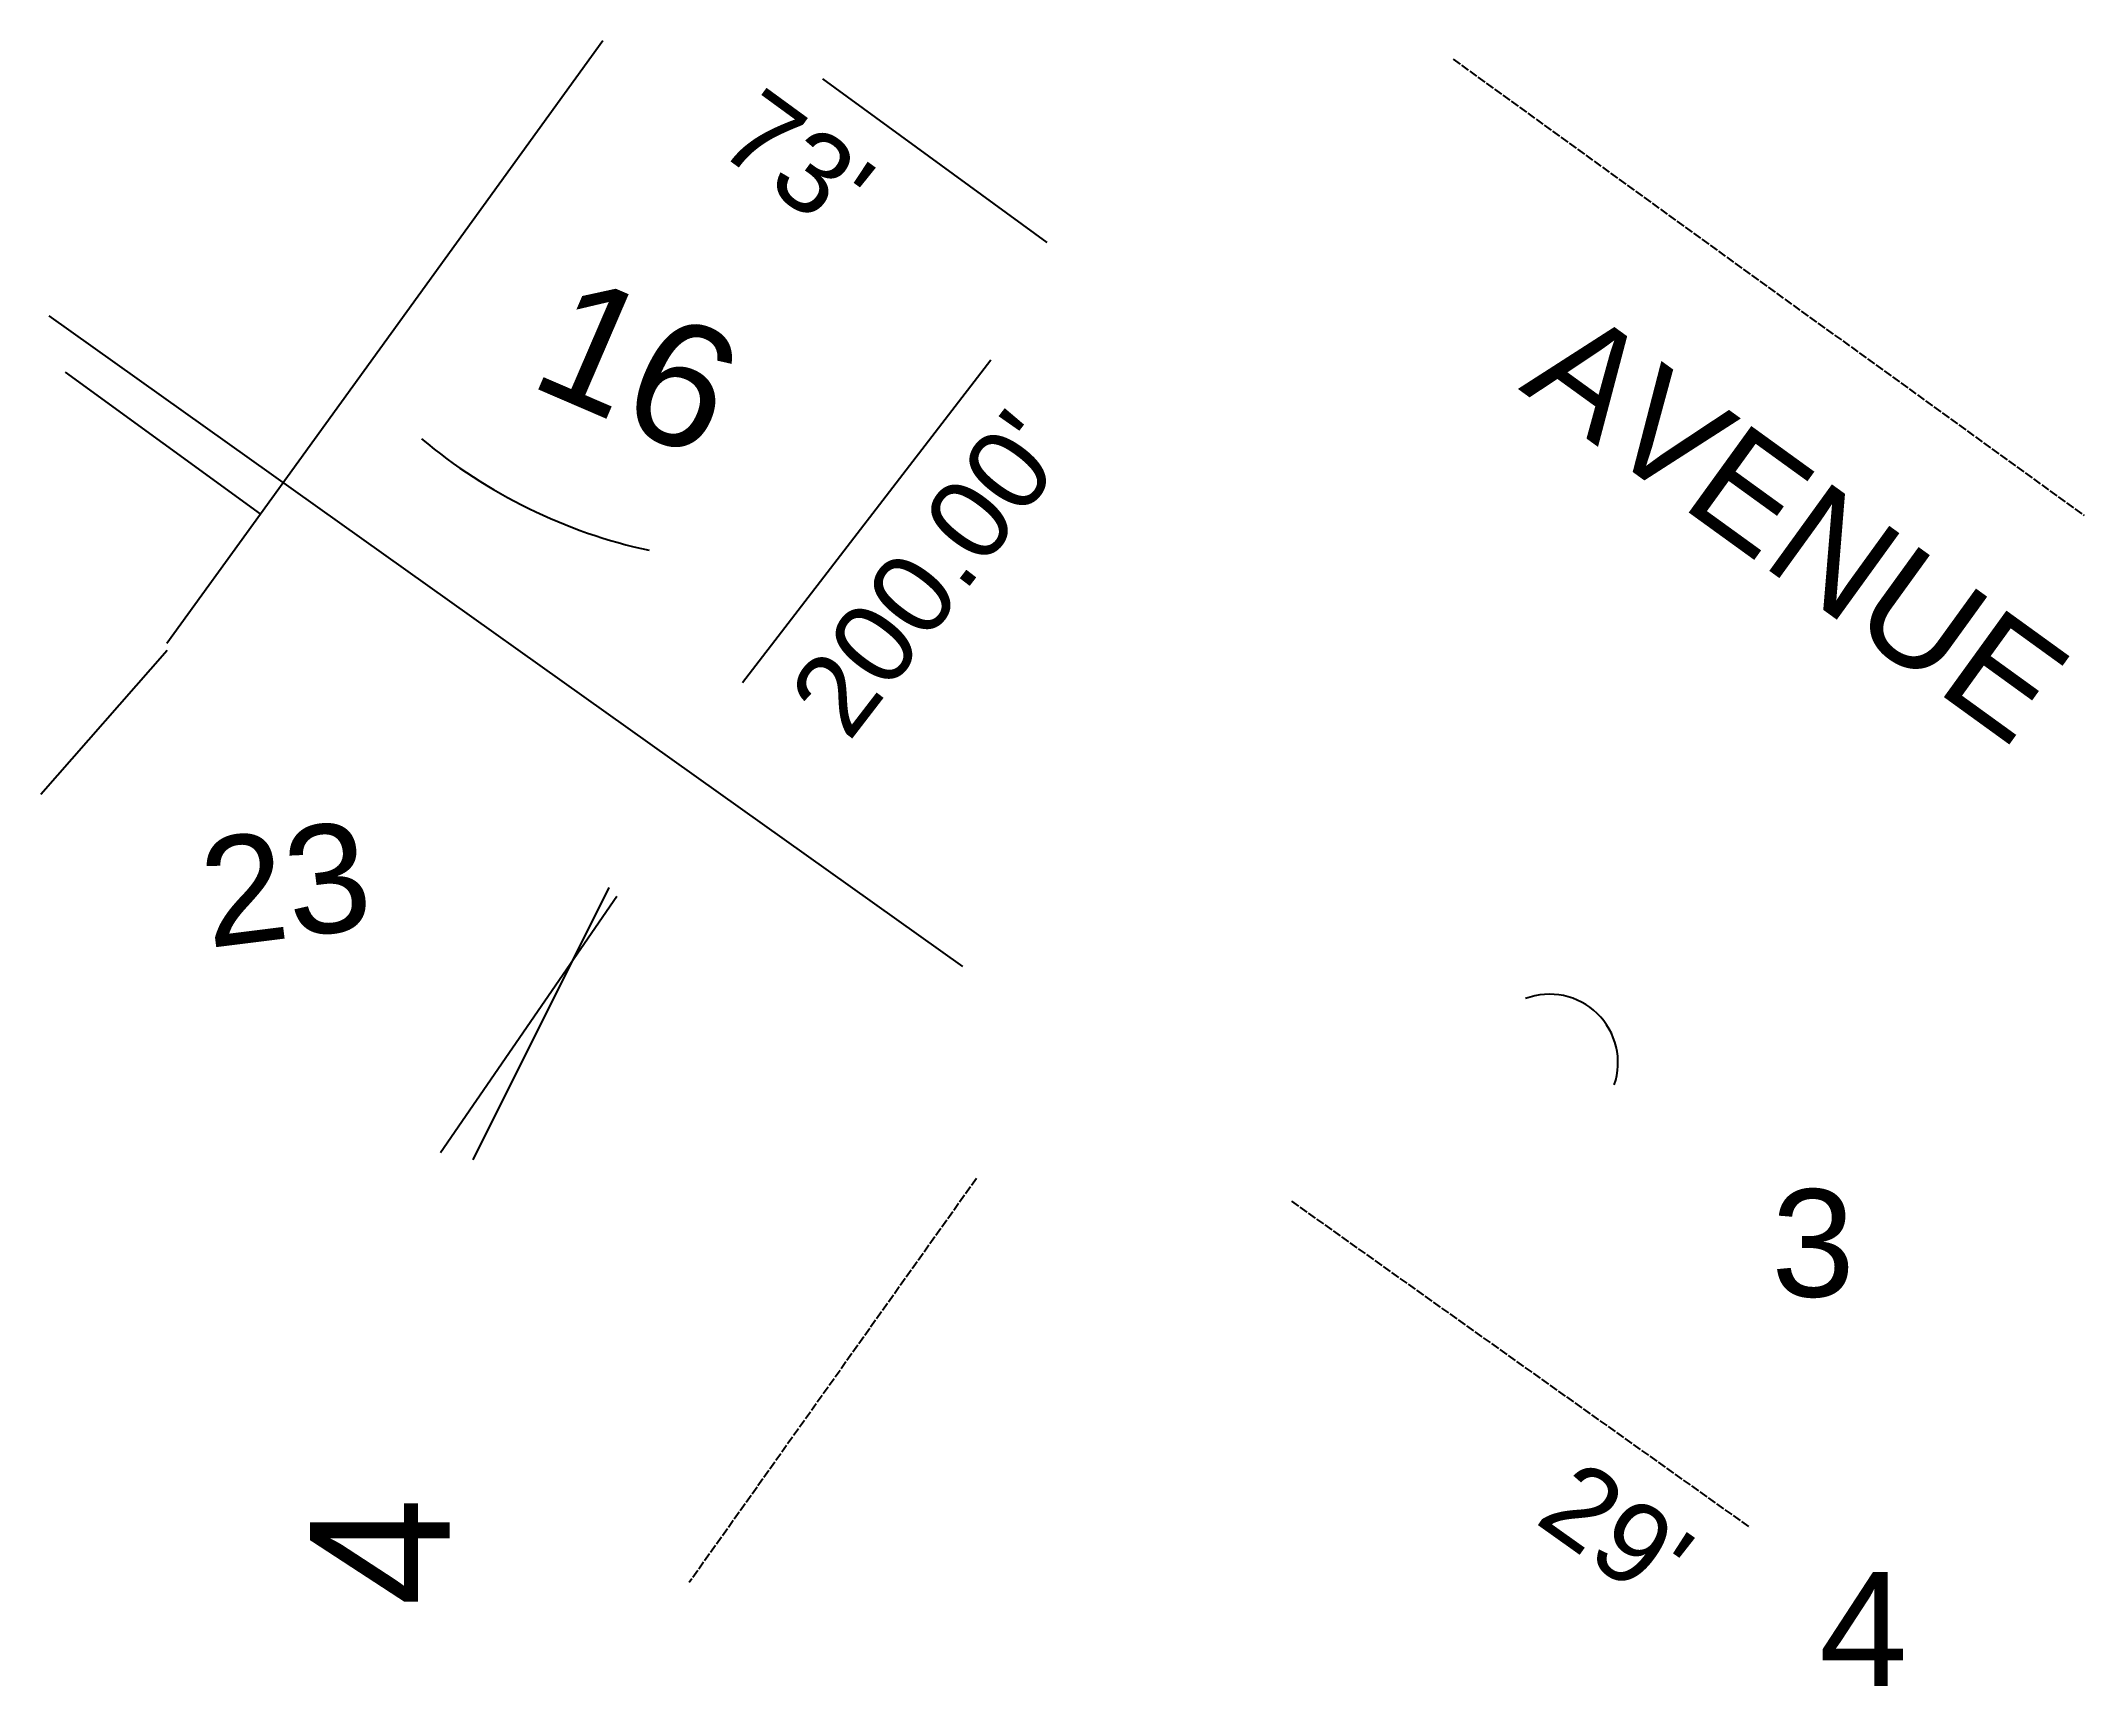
# Model space of a CAD drawing. Extents: x -1 to 303, y 16 to 261.
import ezdxf
from ezdxf.enums import TextEntityAlignment as Align

# ---------------------------------------------------------------- set-up
doc = ezdxf.new("R2010")
doc.units = 0
doc.header["$MEASUREMENT"] = 0
doc.linetypes.add('DASHED', pattern=[1.524, 1.27, -0.254])
for name, color, linetype in [('PLAT-CURVE', 4, 'CONTINUOUS'), ('PLAT-LINE', 7, 'CONTINUOUS'), ('PLAT-LINE-DASH', 8, 'DASHED'), ('PLAT-TEXT-DIST', 2, 'CONTINUOUS'), ('PLAT-TEXT-LOTNO', 5, 'CONTINUOUS'), ('PLAT-TEXT-MISC', 9, 'CONTINUOUS')]:
    doc.layers.add(name, color=color, linetype=linetype)
doc.styles.add('PLAT', font='arial.ttf')

msp = doc.modelspace()

# ---------------------------------------------------------------- linework, layer by layer
at = {"layer": 'PLAT-CURVE'}
for centre, radius, start, end in [((105.75, 261.55), 78.65, -129.9674, -102.1863), ((145.19, 145.81), 17.18, 103.6804, 103.6804), ((223.25, 108.37), 10.19, -19.0572, 110.6069)]:
    msp.add_arc(centre, radius, start, end, dxfattribs=at)
at = {"layer": 'PLAT-LINE'}
for p, q in [((82.24, 260.55), (31.21, 190.06)), ((114.94, 254.91), (148.37, 230.51)), ((-0.3, 219.58), (135.79, 122.7)), ((2.13, 211.19), (31.21, 190.06)), ((140.01, 212.99), (103.04, 164.96)), ((31.21, 190.06), (17.27, 170.81)), ((17.3, 169.73), (-1.49, 148.31)), ((83.12, 134.44), (62.87, 93.91)), ((84.29, 133.12), (58.02, 94.92))]:
    msp.add_line(p, q, dxfattribs=at)
at = {"layer": 'PLAT-LINE-DASH'}
for p, q in [((208.88, 257.83), (302.88, 189.84)), ((137.87, 91.1), (95.08, 30.94)), ((184.79, 87.72), (253.09, 39.13))]:
    msp.add_line(p, q, dxfattribs=at)

# ---------------------------------------------------------------- texts
at = {"layer": 'PLAT-TEXT-DIST', "style": 'PLAT'}
for s, rotation, p in [("73'", 323.8717, (114.74, 247.62)), ("200.00'", 52.414, (125.97, 184.91)), ("29'", 324.5748, (236.69, 43.43))]:
    msp.add_text(s, height=12.014, rotation=rotation, dxfattribs=at).set_placement(p, align=Align.TOP_CENTER)
at = {"layer": 'PLAT-TEXT-LOTNO', "style": 'PLAT'}
for s, height, rotation, p in [('16', 18.35, 336.7013, (87.53, 212.2)), ('23', 16.134, 7.1342, (34.94, 134.99)), ('4', 20.8, 90, (49, 35.5))]:
    msp.add_text(s, height=height, rotation=rotation, dxfattribs=at).set_placement(p, align=Align.MIDDLE_CENTER)
for s, height, p in [('3', 16, (262.5, 81.5)), ('4', 17, (270, 24))]:
    msp.add_text(s, height=height, dxfattribs=at).set_placement(p, align=Align.MIDDLE_CENTER)
at = {"layer": 'PLAT-TEXT-MISC', "style": 'PLAT'}
msp.add_text('AVENUE', height=15.903, rotation=324.118, dxfattribs=at).set_placement((260.16, 188.41), align=Align.MIDDLE_CENTER)

doc.saveas('drawing.dxf')
